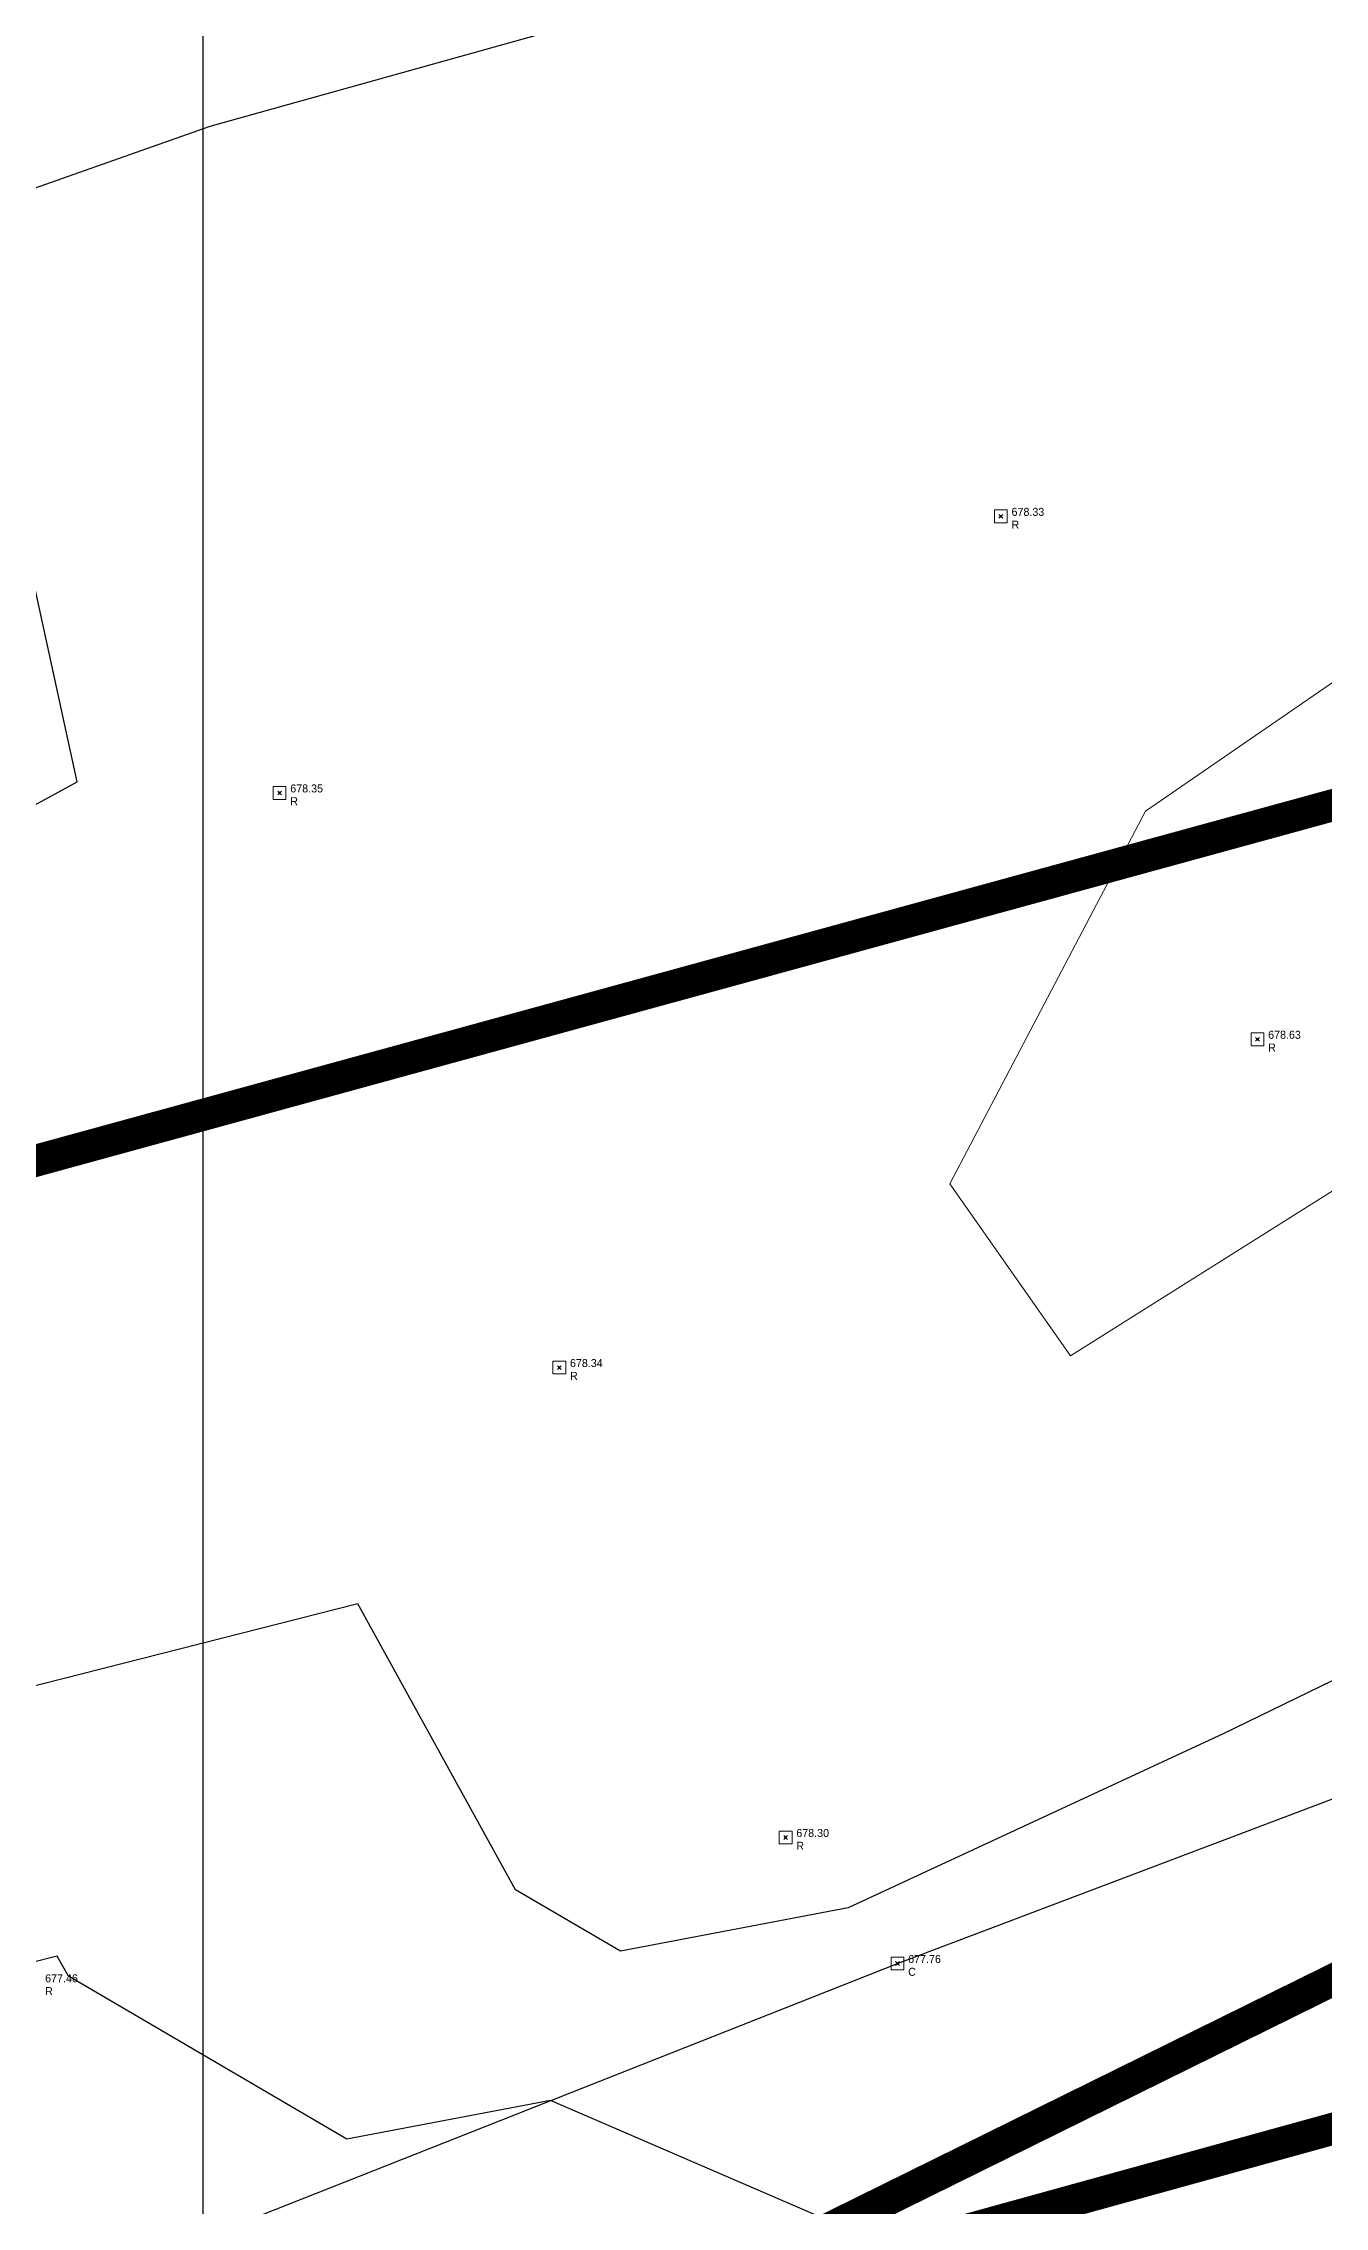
# Model space of a CAD drawing. Extents: x 350769 to 354978, y 6304672 to 6307963.
# Drawn here: x 352397.5 to 352417.52, y 6305718.19 to 6305751.98 of the extents above; entities that cross this region are included whole.
import ezdxf

# ---------------------------------------------------------------- set-up
doc = ezdxf.new("R2010")
doc.units = 0
doc.header["$PDMODE"] = 35
doc.header["$PDSIZE"] = 0.03
for name, pattern in [('4.0 - LO RECABARREN - DESNIVEL NUEVO$0$HIDDEN', [0.375, 0.25, -0.125]), ('CONTINUOS', [0]), ('DASHDOT', [1, 0.5, -0.25, 0, -0.25]), ('DASHED', [19.05, 12.7, -6.35])]:
    doc.linetypes.add(name, pattern=pattern)
doc.layers.get('0').update_dxf_attribs({"linetype": 'CONTINUOUS'})
for name, color, linetype in [('03_S2_Pav ext_Borde vereda', 7, 'CONTINUOUS'), ('1-CERCO', 252, 'CERCO_LINE'), ('1-coordenadas', 8, 'CONTINUOUS'), ('C-TINN', 5, 'CONTINUOUS'), ('C-TOPO-MAJR', 9, 'CONTINUOUS'), ('C-TOPO-MINR', 8, 'CONTINUOUS'), ('V-NODE-TEXT DIC 2012', 31, 'CONTINUOUS')]:
    doc.layers.add(name, color=color, linetype=linetype)
doc.layers.add('0_ASD_LINEA OFICIAL', color=253, linetype='DASHDOT', lineweight=20)
doc.layers.add('0_ASD_TOPOGRAFIA_ELEMENTOS', color=9, linetype='CONTINUOS', lineweight=5, true_color=0xbdbdbd)
doc.linetypes.add('CERCO_LINE', pattern='A,0.5,-0.2,[" X ",STANDARD,S=0.1,R=0,X=-0.1,Y=-0.05],-0.25', length=0.95)

# ---------------------------------------------------------------- blocks, each defined once
blk = doc.blocks.new('COORDENADAS')
at = {"layer": '1-coordenadas'}
blk.add_line((220, -900.625), (220, -0.625), dxfattribs=at)
blk = doc.blocks.new('A$C27410629')
at = {"true_color": 0x136734, "transparency": 33554559}
h = blk.add_hatch(dxfattribs=at)
h.set_pattern_fill('ANSI31', color=116, scale=0.5)
h.set_pattern_definition([(45, (-8759.5625, -519.1036), (-1.12253202, 1.12253202), [])])
h.paths.add_polyline_path([(137.507, 1252.464, 0.117627), (109.815, 1254.194, 0.066925), (94.445, 1249.334, 0.315349), (64.302, 1196.27, 0.022683), (65.729, 1185.31), (112.36, 1218.953), (153.478, 1161.962), (172.105, 1139.481), (187.958, 1141.808), (193.565, 1120.466), (224.198, 1050.129), (250.62, 989.479), (268.153, 972.735, 0.000007), (291.49, 983.299), (238.195, 1105.634), (205.293, 1181.112), (177.053, 1197.652)])
at = {"layer": '0_ASD_LINEA OFICIAL', "ltscale": 8, "const_width": 0.5}
blk.add_lwpolyline([(250.62, 989.479), (268.153, 972.735, 0.000007), (291.49, 983.299), (291.49, 983.299), (238.195, 1105.634), (205.293, 1181.112), (177.053, 1197.652), (137.615, 1252.315)], format="xyb", dxfattribs=at)
for points in [[(111.349, 941.81), (111.349, 941.81), (187.318, 947.004), (258.378, 982.07), (250.62, 989.479)], [(111.349, 941.81), (187.318, 947.004), (258.378, 982.07), (268.153, 972.735)]]:
    blk.add_lwpolyline(points, dxfattribs=at)
blk = doc.blocks.new('TOPOGRAFIA')
at = {"layer": '0_ASD_LINEA OFICIAL', "ltscale": 8, "const_width": 0.5}
blk.add_lwpolyline([(390427.742, 6302814.067), (390462.175, 6302752.282), (390383.071, 6302730.605), (390309.799, 6302723.349), (390311.369, 6302703.307), (390386.745, 6302710.871), (390472.116, 6302734.448), (390495.667, 6302745.108), (390523.305, 6302756.109), (390473.799, 6302802.291, -0.151019), (390428.285, 6302881.719), (390391.708, 6302986.357, -0.035367), (390370.183, 6302995.884, 0.28109), (390309.679, 6302995.976), (390362.106, 6302925.874), (390362.105, 6302925.873), (390363.124, 6302924.511, -0.033436), (390384.93, 6302890.884), (390427.742, 6302814.067)], format="xyb", dxfattribs=at)
blk.add_lwpolyline([(390427.742, 6302814.067), (390462.175, 6302752.282), (390383.071, 6302730.605), (390309.799, 6302723.349), (390311.369, 6302703.307), (390386.745, 6302710.871), (390472.116, 6302734.448), (390495.667, 6302745.108), (390523.305, 6302756.109), (390473.799, 6302802.291, -0.151019), (390428.285, 6302881.719), (390391.708, 6302986.357, -0.035367), (390370.183, 6302995.884, 0.28109), (390309.679, 6302995.976), (390362.106, 6302925.874), (390362.105, 6302925.873), (390363.124, 6302924.511, -0.033436), (390384.93, 6302890.884), (390427.742, 6302814.067)], format="xyb", dxfattribs=at)
at = {"layer": '1-CERCO', "color": 9, "lineweight": 0, "true_color": 0xbdbdbd, "flags": 128}
for points in [[(390410.848, 6302721.988), (390421.624, 6302726.067)], [(390400.003, 6302717.704), (390410.848, 6302721.988)]]:
    blk.add_lwpolyline(points, dxfattribs=at)
at = {"layer": '1-coordenadas', "color": 9, "linetype": '4.0 - LO RECABARREN - DESNIVEL NUEVO$0$HIDDEN', "lineweight": 0, "ltscale": 50, "true_color": 0xbdbdbd}
blk.add_line((390400, 6302300), (390400, 6303200), dxfattribs=at)
at = {"layer": 'C-TINN', "color": 9, "linetype": 'Continuous', "lineweight": 0, "true_color": 0xbdbdbd}
for points, elevation in [([(390412.363, 6302744.492), (390412.363, 6302744.692), (390412.563, 6302744.692), (390412.563, 6302744.492), (390412.363, 6302744.492)], 678.332), ([(390401.094, 6302740.172), (390401.094, 6302740.372), (390401.294, 6302740.372), (390401.294, 6302740.172), (390401.094, 6302740.172)], 678.348), ([(390416.372, 6302736.324), (390416.372, 6302736.524), (390416.572, 6302736.524), (390416.572, 6302736.324), (390416.372, 6302736.324)], 678.63), ([(390405.464, 6302731.196), (390405.464, 6302731.396), (390405.664, 6302731.396), (390405.664, 6302731.196), (390405.464, 6302731.196)], 678.335), ([(390409, 6302723.856), (390409, 6302724.056), (390409.2, 6302724.056), (390409.2, 6302723.856), (390409, 6302723.856)], 678.302), ([(390410.748, 6302721.888), (390410.748, 6302722.088), (390410.948, 6302722.088), (390410.948, 6302721.888), (390410.748, 6302721.888)], 677.762)]:
    blk.add_lwpolyline(points, dxfattribs=dict(at, elevation=elevation))
for p in [(390412.463, 6302744.592, 678.332), (390401.194, 6302740.272, 678.348), (390416.472, 6302736.424, 678.63), (390405.564, 6302731.296, 678.335), (390409.1, 6302723.956, 678.302), (390410.848, 6302721.988, 677.762)]:
    blk.add_point(p, dxfattribs=at)
at = {"layer": 'C-TOPO-MAJR', "color": 9, "linetype": 'Continuous', "lineweight": -3, "true_color": 0xbdbdbd, "elevation": 677.5}
blk.add_lwpolyline([(390416.736, 6302714.965), (390405.426, 6302719.846), (390402.243, 6302719.243), (390397.895, 6302721.789), (390397.721, 6302722.104), (390397.265, 6302721.988), (390389.374, 6302720.014), (390386.715, 6302719.267), (390386.416, 6302719.2), (390386.241, 6302719.23), (390372.703, 6302714.687)], dxfattribs=at)
at = {"layer": 'C-TOPO-MINR', "color": 9, "linetype": 'Continuous', "lineweight": -3, "true_color": 0xbdbdbd, "elevation": 678}
for points in [[(390435.587, 6302731.473), (390425.454, 6302729.274), (390420.69, 6302727.886), (390415.937, 6302725.574), (390410.078, 6302722.855), (390406.518, 6302722.181), (390404.881, 6302723.14), (390402.417, 6302727.608), (390395.957, 6302725.964)], [(390391.97, 6302737.14), (390398.031, 6302740.444), (390396.105, 6302749.276), (390400.111, 6302750.688), (390408.096, 6302752.923), (390408.686, 6302759.4), (390407.111, 6302765.605), (390406.783, 6302770.751), (390403.561, 6302775.374), (390399.434, 6302768.888), (390390.56, 6302757.736)]]:
    blk.add_lwpolyline(points, dxfattribs=at)
at = {"layer": 'C-TOPO-MINR', "color": 9, "linetype": 'Continuous', "lineweight": 0, "true_color": 0xbdbdbd, "elevation": 678.5}
blk.add_lwpolyline([(390417.64, 6302734.051), (390426.021, 6302740.098), (390420.543, 6302743.992), (390414.723, 6302739.987), (390411.665, 6302734.164), (390413.55, 6302731.482), (390417.64, 6302734.051)], dxfattribs=at)
at = {"layer": 'V-NODE-TEXT DIC 2012', "color": 9, "lineweight": 0, "true_color": 0xbdbdbd}
for p in [(390412.463, 6302744.592), (390401.194, 6302740.272), (390416.472, 6302736.424), (390405.564, 6302731.296), (390409.1, 6302723.956), (390410.848, 6302721.988)]:
    blk.add_point(p, dxfattribs=at)
for s, p in [('678.33', (390412.63, 6302744.6)), ('R', (390412.63, 6302744.4)), ('678.35', (390401.361, 6302740.28)), ('R', (390401.361, 6302740.08)), ('678.63', (390416.639, 6302736.432)), ('R', (390416.639, 6302736.232)), ('678.34', (390405.731, 6302731.304)), ('R', (390405.731, 6302731.104)), ('678.30', (390409.267, 6302723.964)), ('R', (390409.267, 6302723.764)), ('677.46', (390397.531, 6302721.694)), ('677.76', (390411.015, 6302721.996)), ('C', (390411.015, 6302721.796)), ('R', (390397.531, 6302721.494))]:
    blk.add_text(s, height=0.125, dxfattribs=at).set_placement(p)

msp = doc.modelspace()

# ---------------------------------------------------------------- linework, layer by layer
at = {"layer": '1-CERCO', "ltscale": 6, "flags": 128}
for points in [[(352410.848, 6305721.988), (352421.624, 6305726.067)], [(352400.003, 6305717.704), (352410.848, 6305721.988)]]:
    msp.add_lwpolyline(points, dxfattribs=at)

# ---------------------------------------------------------------- block references
at = {"color": 252, "linetype": 'DASHED'}
msp.add_blockref('COORDENADAS', (352180, 6306200.625), dxfattribs=at)
at = {"layer": '03_S2_Pav ext_Borde vereda', "linetype": 'Continuous'}
msp.add_blockref('A$C27410629', (352203.962, 6304761.714), dxfattribs=at)

# ---------------------------------------------------------------- next in the draw order: block references
at = {"layer": '0_ASD_TOPOGRAFIA_ELEMENTOS', "color": 30, "true_color": 0xf26507}
msp.add_blockref('TOPOGRAFIA', (-38000, 3000), dxfattribs=at)

doc.saveas('drawing.dxf')
